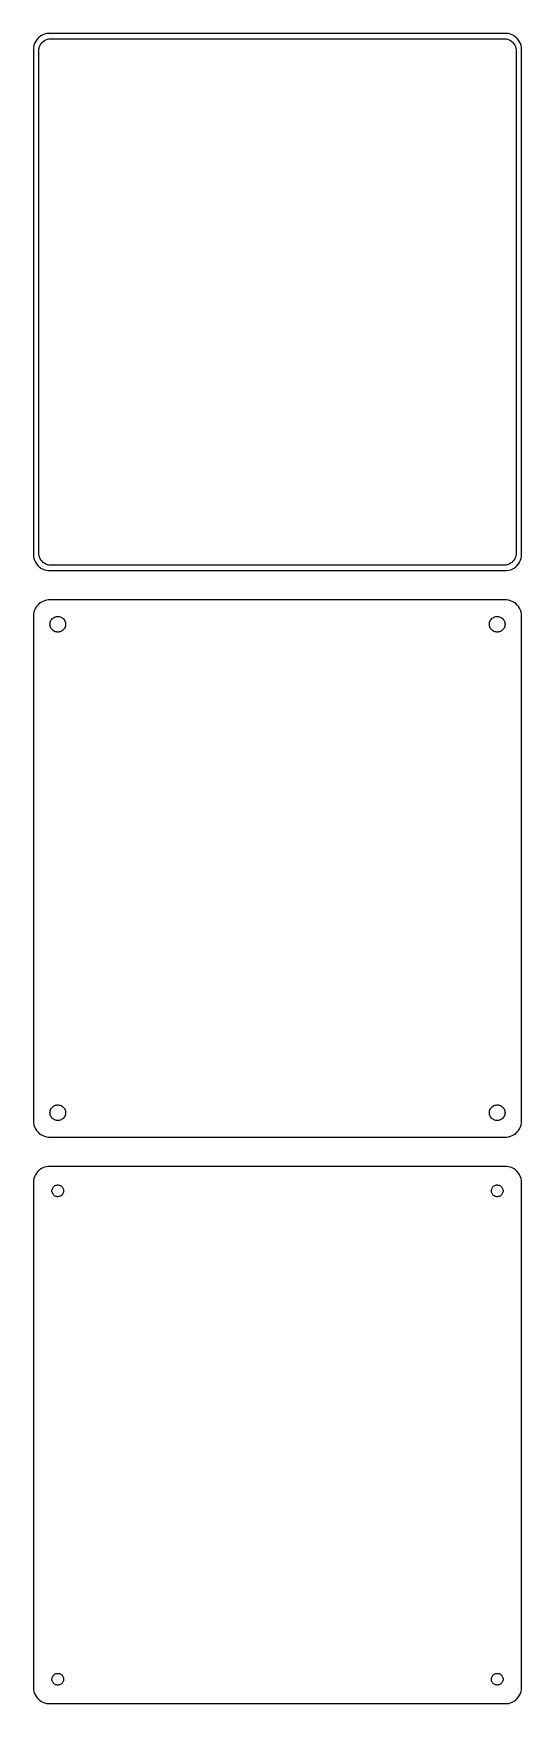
# Model space of a CAD drawing. Header units: metres. Extents: x -75 to 75, y 266 to 778.
import ezdxf

# ---------------------------------------------------------------- set-up
doc = ezdxf.new("R2010")
doc.units = ezdxf.units.M

msp = doc.modelspace()

# ---------------------------------------------------------------- linework, layer by layer
for p, q in [((-74.8429, 774.743), (-74.9606, 774.127)), ((-74.6489, 775.341), (-74.8429, 774.743)), ((-74.3815, 775.909), (-74.6489, 775.341)), ((-74.0451, 776.439), (-74.3815, 775.909)), ((-73.6448, 776.923), (-74.0451, 776.439)), ((-73.1871, 777.353), (-73.6448, 776.923)), ((-72.6791, 777.722), (-73.1871, 777.353)), ((-73.1007, 774.426), (-72.8936, 774.866)), ((-72.8936, 774.866), (-72.633, 775.276)), ((-72.1289, 778.024), (-72.6791, 777.722)), ((-72.633, 775.276), (-72.323, 775.651)), ((-72.323, 775.651), (-71.9685, 775.984)), ((-71.5451, 778.255), (-72.1289, 778.024)), ((-71.9685, 775.984), (-71.5751, 776.27)), ((-71.5751, 776.27), (-71.1489, 776.504)), ((-70.9369, 778.411), (-71.5451, 778.255)), ((-71.1489, 776.504), (-70.6967, 776.683)), ((-70.3139, 778.49), (-70.9369, 778.411)), ((-70.6967, 776.683), (-70.2256, 776.804)), ((70.3139, 778.49), (-70.3139, 778.49)), ((-70.2256, 776.804), (-69.7432, 776.865)), ((-69.7432, 776.865), (69.7432, 776.865)), ((69.7432, 776.865), (70.2256, 776.804)), ((70.2256, 776.804), (70.6967, 776.683)), ((70.9369, 778.411), (70.3139, 778.49)), ((70.6967, 776.683), (71.1489, 776.504)), ((71.5451, 778.255), (70.9369, 778.411)), ((71.1489, 776.504), (71.5751, 776.27)), ((72.1289, 778.024), (71.5451, 778.255)), ((71.5751, 776.27), (71.9685, 775.984)), ((71.9685, 775.984), (72.323, 775.651)), ((72.6791, 777.722), (72.1289, 778.024)), ((72.323, 775.651), (72.633, 775.276)), ((72.633, 775.276), (72.8936, 774.866)), ((73.1871, 777.353), (72.6791, 777.722)), ((72.8936, 774.866), (73.1007, 774.426)), ((73.6448, 776.923), (73.1871, 777.353)), ((74.0451, 776.439), (73.6448, 776.923)), ((74.3815, 775.909), (74.0451, 776.439)), ((74.6489, 775.341), (74.3815, 775.909)), ((74.8429, 774.743), (74.6489, 775.341)), ((74.9606, 774.127), (74.8429, 774.743)), ((-74.9606, 774.127), (-75, 773.5)), ((-75, 773.5), (-75, 618.5)), ((-73.3726, 773), (-73.3421, 773.485)), ((-73.3726, 619), (-73.3726, 773)), ((-73.3421, 773.485), (-73.251, 773.963)), ((-73.251, 773.963), (-73.1007, 774.426)), ((73.1007, 774.426), (73.251, 773.963)), ((73.251, 773.963), (73.3421, 773.485)), ((73.3421, 773.485), (73.3726, 773)), ((73.3726, 773), (73.3726, 619)), ((75, 773.5), (74.9606, 774.127)), ((75, 618.5), (75, 773.5)), ((-75, 618.5), (-74.9606, 617.873)), ((-74.9606, 617.873), (-74.8429, 617.257)), ((-74.8429, 617.257), (-74.6489, 616.659)), ((-74.6489, 616.659), (-74.3815, 616.091)), ((-74.3815, 616.091), (-74.0451, 615.561)), ((-73.3421, 618.515), (-73.3726, 619)), ((-73.251, 618.037), (-73.3421, 618.515)), ((-73.1007, 617.574), (-73.251, 618.037)), ((-72.8936, 617.134), (-73.1007, 617.574)), ((-72.633, 616.724), (-72.8936, 617.134)), ((-72.323, 616.349), (-72.633, 616.724)), ((-71.9685, 616.016), (-72.323, 616.349)), ((-71.5751, 615.73), (-71.9685, 616.016)), ((-71.1489, 615.496), (-71.5751, 615.73)), ((71.5751, 615.73), (71.1489, 615.496)), ((71.9685, 616.016), (71.5751, 615.73)), ((72.323, 616.349), (71.9685, 616.016)), ((72.633, 616.724), (72.323, 616.349)), ((72.8936, 617.134), (72.633, 616.724)), ((73.1007, 617.574), (72.8936, 617.134)), ((73.251, 618.037), (73.1007, 617.574)), ((73.3421, 618.515), (73.251, 618.037)), ((73.3726, 619), (73.3421, 618.515)), ((74.0451, 615.561), (74.3815, 616.091)), ((74.3815, 616.091), (74.6489, 616.659)), ((74.6489, 616.659), (74.8429, 617.257)), ((74.8429, 617.257), (74.9606, 617.873)), ((74.9606, 617.873), (75, 618.5)), ((-74.0451, 615.561), (-73.6448, 615.077)), ((-73.6448, 615.077), (-73.1871, 614.647)), ((-73.1871, 614.647), (-72.6791, 614.278)), ((-72.6791, 614.278), (-72.1289, 613.976)), ((-72.1289, 613.976), (-71.5451, 613.745)), ((-71.5451, 613.745), (-70.9369, 613.589)), ((-70.6967, 615.317), (-71.1489, 615.496)), ((-70.9369, 613.589), (-70.3139, 613.51)), ((-70.2256, 615.196), (-70.6967, 615.317)), ((-70.3139, 613.51), (70.3139, 613.51)), ((-69.7432, 615.135), (-70.2256, 615.196)), ((69.7432, 615.135), (-69.7432, 615.135)), ((70.2256, 615.196), (69.7432, 615.135)), ((70.6967, 615.317), (70.2256, 615.196)), ((70.3139, 613.51), (70.9369, 613.589)), ((71.1489, 615.496), (70.6967, 615.317)), ((70.9369, 613.589), (71.5451, 613.745)), ((71.5451, 613.745), (72.1289, 613.976)), ((72.1289, 613.976), (72.6791, 614.278)), ((72.6791, 614.278), (73.1871, 614.647)), ((73.1871, 614.647), (73.6448, 615.077)), ((73.6448, 615.077), (74.0451, 615.561)), ((-74.8429, 600.743), (-74.9606, 600.127)), ((-74.6489, 601.341), (-74.8429, 600.743)), ((-74.3815, 601.909), (-74.6489, 601.341)), ((-74.0451, 602.439), (-74.3815, 601.909)), ((-73.6448, 602.923), (-74.0451, 602.439)), ((-73.1871, 603.353), (-73.6448, 602.923)), ((-72.6791, 603.722), (-73.1871, 603.353)), ((-72.1289, 604.024), (-72.6791, 603.722)), ((-71.5451, 604.255), (-72.1289, 604.024)), ((-70.9369, 604.411), (-71.5451, 604.255)), ((-70.3139, 604.49), (-70.9369, 604.411)), ((70.3139, 604.49), (-70.3139, 604.49)), ((70.9369, 604.411), (70.3139, 604.49)), ((71.5451, 604.255), (70.9369, 604.411)), ((72.1289, 604.024), (71.5451, 604.255)), ((72.6791, 603.722), (72.1289, 604.024)), ((73.1871, 603.353), (72.6791, 603.722)), ((73.6448, 602.923), (73.1871, 603.353)), ((74.0451, 602.439), (73.6448, 602.923)), ((74.3815, 601.909), (74.0451, 602.439)), ((74.6489, 601.341), (74.3815, 601.909)), ((74.8429, 600.743), (74.6489, 601.341)), ((74.9606, 600.127), (74.8429, 600.743)), ((-74.9606, 600.127), (-75, 599.5)), ((-75, 599.5), (-75, 444.5)), ((-69.9, 597), (-69.8811, 597.301)), ((-69.8811, 596.699), (-69.9, 597)), ((-69.8811, 597.301), (-69.8246, 597.597)), ((-69.8246, 596.403), (-69.8811, 596.699)), ((-69.8246, 597.597), (-69.7315, 597.883)), ((-69.7315, 596.117), (-69.8246, 596.403)), ((-69.7315, 597.883), (-69.6031, 598.156)), ((-69.6031, 595.844), (-69.7315, 596.117)), ((-69.6031, 598.156), (-69.4416, 598.411)), ((-69.4416, 595.589), (-69.6031, 595.844)), ((-69.4416, 598.411), (-69.2495, 598.643)), ((-69.2495, 595.357), (-69.4416, 595.589)), ((-69.2495, 598.643), (-69.0298, 598.849)), ((-69.0298, 595.151), (-69.2495, 595.357)), ((-69.0298, 598.849), (-68.786, 599.026)), ((-68.786, 594.974), (-69.0298, 595.151)), ((-68.786, 599.026), (-68.5219, 599.172)), ((-68.5219, 599.172), (-68.2416, 599.283)), ((-68.2416, 599.283), (-67.9497, 599.357)), ((-67.9497, 599.357), (-67.6507, 599.395)), ((-67.6507, 599.395), (-67.3493, 599.395)), ((-67.3493, 599.395), (-67.0503, 599.357)), ((-67.0503, 599.357), (-66.7584, 599.283)), ((-66.7584, 599.283), (-66.4781, 599.172)), ((-66.4781, 599.172), (-66.214, 599.026)), ((-66.214, 599.026), (-65.9702, 598.849)), ((-65.9702, 595.151), (-66.214, 594.974)), ((-65.9702, 598.849), (-65.7505, 598.643)), ((-65.7505, 595.357), (-65.9702, 595.151)), ((-65.7505, 598.643), (-65.5583, 598.411)), ((-65.5583, 595.589), (-65.7505, 595.357)), ((-65.5583, 598.411), (-65.3969, 598.156)), ((-65.3969, 595.844), (-65.5583, 595.589)), ((-65.3969, 598.156), (-65.2685, 597.883)), ((-65.2685, 596.117), (-65.3969, 595.844)), ((-65.2685, 597.883), (-65.1754, 597.597)), ((-65.1754, 596.403), (-65.2685, 596.117)), ((-65.1754, 597.597), (-65.1189, 597.301)), ((-65.1189, 596.699), (-65.1754, 596.403)), ((-65.1189, 597.301), (-65.1, 597)), ((-65.1, 597), (-65.1189, 596.699)), ((65.1, 597), (65.1189, 597.301)), ((65.1189, 596.699), (65.1, 597)), ((65.1189, 597.301), (65.1754, 597.597)), ((65.1754, 596.403), (65.1189, 596.699)), ((65.1754, 597.597), (65.2685, 597.883)), ((65.2685, 596.117), (65.1754, 596.403)), ((65.2685, 597.883), (65.3969, 598.156)), ((65.3969, 595.844), (65.2685, 596.117)), ((65.3969, 598.156), (65.5583, 598.411)), ((65.5583, 595.589), (65.3969, 595.844)), ((65.5583, 598.411), (65.7505, 598.643)), ((65.7505, 595.357), (65.5583, 595.589)), ((65.7505, 598.643), (65.9702, 598.849)), ((65.9702, 595.151), (65.7505, 595.357)), ((65.9702, 598.849), (66.214, 599.026)), ((66.214, 594.974), (65.9702, 595.151)), ((66.214, 599.026), (66.4781, 599.172)), ((66.4781, 599.172), (66.7584, 599.283)), ((66.7584, 599.283), (67.0503, 599.357)), ((67.0503, 599.357), (67.3493, 599.395)), ((67.3493, 599.395), (67.6507, 599.395)), ((67.6507, 599.395), (67.9497, 599.357)), ((67.9497, 599.357), (68.2416, 599.283)), ((68.2416, 599.283), (68.5219, 599.172)), ((68.5219, 599.172), (68.786, 599.026)), ((68.786, 599.026), (69.0298, 598.849)), ((69.0298, 595.151), (68.786, 594.974)), ((69.0298, 598.849), (69.2495, 598.643)), ((69.2495, 595.357), (69.0298, 595.151)), ((69.2495, 598.643), (69.4416, 598.411)), ((69.4416, 595.589), (69.2495, 595.357)), ((69.4416, 598.411), (69.6031, 598.156)), ((69.6031, 595.844), (69.4416, 595.589)), ((69.6031, 598.156), (69.7315, 597.883)), ((69.7315, 596.117), (69.6031, 595.844)), ((69.7315, 597.883), (69.8246, 597.597)), ((69.8246, 596.403), (69.7315, 596.117)), ((69.8246, 597.597), (69.8811, 597.301)), ((69.8811, 596.699), (69.8246, 596.403)), ((69.8811, 597.301), (69.9, 597)), ((69.9, 597), (69.8811, 596.699)), ((75, 599.5), (74.9606, 600.127)), ((75, 444.5), (75, 599.5)), ((-68.5219, 594.828), (-68.786, 594.974)), ((-68.2416, 594.717), (-68.5219, 594.828)), ((-67.9497, 594.643), (-68.2416, 594.717)), ((-67.6507, 594.605), (-67.9497, 594.643)), ((-67.3493, 594.605), (-67.6507, 594.605)), ((-67.0503, 594.643), (-67.3493, 594.605)), ((-66.7584, 594.717), (-67.0503, 594.643)), ((-66.4781, 594.828), (-66.7584, 594.717)), ((-66.214, 594.974), (-66.4781, 594.828)), ((66.4781, 594.828), (66.214, 594.974)), ((66.7584, 594.717), (66.4781, 594.828)), ((67.0503, 594.643), (66.7584, 594.717)), ((67.3493, 594.605), (67.0503, 594.643)), ((67.6507, 594.605), (67.3493, 594.605)), ((67.9497, 594.643), (67.6507, 594.605)), ((68.2416, 594.717), (67.9497, 594.643)), ((68.5219, 594.828), (68.2416, 594.717)), ((68.786, 594.974), (68.5219, 594.828)), ((-69.9, 447), (-69.8811, 447.301)), ((-69.8811, 446.699), (-69.9, 447)), ((-69.8811, 447.301), (-69.8246, 447.597)), ((-69.8246, 446.403), (-69.8811, 446.699)), ((-69.8246, 447.597), (-69.7315, 447.883)), ((-69.7315, 446.117), (-69.8246, 446.403)), ((-69.7315, 447.883), (-69.6031, 448.156)), ((-69.6031, 448.156), (-69.4416, 448.411)), ((-69.4416, 448.411), (-69.2495, 448.643)), ((-69.2495, 448.643), (-69.0298, 448.849)), ((-69.0298, 448.849), (-68.786, 449.026)), ((-68.786, 449.026), (-68.5219, 449.172)), ((-68.5219, 449.172), (-68.2416, 449.283)), ((-68.2416, 449.283), (-67.9497, 449.357)), ((-67.9497, 449.357), (-67.6507, 449.395)), ((-67.6507, 449.395), (-67.3493, 449.395)), ((-67.3493, 449.395), (-67.0503, 449.357)), ((-67.0503, 449.357), (-66.7584, 449.283)), ((-66.7584, 449.283), (-66.4781, 449.172)), ((-66.4781, 449.172), (-66.214, 449.026)), ((-66.214, 449.026), (-65.9702, 448.849)), ((-65.9702, 448.849), (-65.7505, 448.643)), ((-65.7505, 448.643), (-65.5583, 448.411)), ((-65.5583, 448.411), (-65.3969, 448.156)), ((-65.3969, 448.156), (-65.2685, 447.883)), ((-65.2685, 447.883), (-65.1754, 447.597)), ((-65.1754, 446.403), (-65.2685, 446.117)), ((-65.1754, 447.597), (-65.1189, 447.301)), ((-65.1189, 446.699), (-65.1754, 446.403)), ((-65.1189, 447.301), (-65.1, 447)), ((-65.1, 447), (-65.1189, 446.699)), ((65.1, 447), (65.1189, 447.301)), ((65.1189, 446.699), (65.1, 447)), ((65.1189, 447.301), (65.1754, 447.597)), ((65.1754, 446.403), (65.1189, 446.699)), ((65.1754, 447.597), (65.2685, 447.883)), ((65.2685, 446.117), (65.1754, 446.403)), ((65.2685, 447.883), (65.3969, 448.156)), ((65.3969, 448.156), (65.5583, 448.411)), ((65.5583, 448.411), (65.7505, 448.643)), ((65.7505, 448.643), (65.9702, 448.849)), ((65.9702, 448.849), (66.214, 449.026)), ((66.214, 449.026), (66.4781, 449.172)), ((66.4781, 449.172), (66.7584, 449.283)), ((66.7584, 449.283), (67.0503, 449.357)), ((67.0503, 449.357), (67.3493, 449.395)), ((67.3493, 449.395), (67.6507, 449.395)), ((67.6507, 449.395), (67.9497, 449.357)), ((67.9497, 449.357), (68.2416, 449.283)), ((68.2416, 449.283), (68.5219, 449.172)), ((68.5219, 449.172), (68.786, 449.026)), ((68.786, 449.026), (69.0298, 448.849)), ((69.0298, 448.849), (69.2495, 448.643)), ((69.2495, 448.643), (69.4416, 448.411)), ((69.4416, 448.411), (69.6031, 448.156)), ((69.6031, 448.156), (69.7315, 447.883)), ((69.7315, 447.883), (69.8246, 447.597)), ((69.8246, 446.403), (69.7315, 446.117)), ((69.8246, 447.597), (69.8811, 447.301)), ((69.8811, 446.699), (69.8246, 446.403)), ((69.8811, 447.301), (69.9, 447)), ((69.9, 447), (69.8811, 446.699)), ((-75, 444.5), (-74.9606, 443.873)), ((-74.9606, 443.873), (-74.8429, 443.257)), ((-74.8429, 443.257), (-74.6489, 442.659)), ((-74.6489, 442.659), (-74.3815, 442.091)), ((-74.3815, 442.091), (-74.0451, 441.561)), ((-74.0451, 441.561), (-73.6448, 441.077)), ((-69.6031, 445.844), (-69.7315, 446.117)), ((-69.4416, 445.589), (-69.6031, 445.844)), ((-69.2495, 445.357), (-69.4416, 445.589)), ((-69.0298, 445.151), (-69.2495, 445.357)), ((-68.786, 444.974), (-69.0298, 445.151)), ((-68.5219, 444.828), (-68.786, 444.974)), ((-68.2416, 444.717), (-68.5219, 444.828)), ((-67.9497, 444.643), (-68.2416, 444.717)), ((-67.6507, 444.605), (-67.9497, 444.643)), ((-67.3493, 444.605), (-67.6507, 444.605)), ((-67.0503, 444.643), (-67.3493, 444.605)), ((-66.7584, 444.717), (-67.0503, 444.643)), ((-66.4781, 444.828), (-66.7584, 444.717)), ((-66.214, 444.974), (-66.4781, 444.828)), ((-65.9702, 445.151), (-66.214, 444.974)), ((-65.7505, 445.357), (-65.9702, 445.151)), ((-65.5583, 445.589), (-65.7505, 445.357)), ((-65.3969, 445.844), (-65.5583, 445.589)), ((-65.2685, 446.117), (-65.3969, 445.844)), ((65.3969, 445.844), (65.2685, 446.117)), ((65.5583, 445.589), (65.3969, 445.844)), ((65.7505, 445.357), (65.5583, 445.589)), ((65.9702, 445.151), (65.7505, 445.357)), ((66.214, 444.974), (65.9702, 445.151)), ((66.4781, 444.828), (66.214, 444.974)), ((66.7584, 444.717), (66.4781, 444.828)), ((67.0503, 444.643), (66.7584, 444.717)), ((67.3493, 444.605), (67.0503, 444.643)), ((67.6507, 444.605), (67.3493, 444.605)), ((67.9497, 444.643), (67.6507, 444.605)), ((68.2416, 444.717), (67.9497, 444.643)), ((68.5219, 444.828), (68.2416, 444.717)), ((68.786, 444.974), (68.5219, 444.828)), ((69.0298, 445.151), (68.786, 444.974)), ((69.2495, 445.357), (69.0298, 445.151)), ((69.4416, 445.589), (69.2495, 445.357)), ((69.6031, 445.844), (69.4416, 445.589)), ((69.7315, 446.117), (69.6031, 445.844)), ((73.6448, 441.077), (74.0451, 441.561)), ((74.0451, 441.561), (74.3815, 442.091)), ((74.3815, 442.091), (74.6489, 442.659)), ((74.6489, 442.659), (74.8429, 443.257)), ((74.8429, 443.257), (74.9606, 443.873)), ((74.9606, 443.873), (75, 444.5)), ((-73.6448, 441.077), (-73.1871, 440.647)), ((-73.1871, 440.647), (-72.6791, 440.278)), ((-72.6791, 440.278), (-72.1289, 439.976)), ((-72.1289, 439.976), (-71.5451, 439.745)), ((-71.5451, 439.745), (-70.9369, 439.589)), ((-70.9369, 439.589), (-70.3139, 439.51)), ((-70.3139, 439.51), (70.3139, 439.51)), ((70.3139, 439.51), (70.9369, 439.589)), ((70.9369, 439.589), (71.5451, 439.745)), ((71.5451, 439.745), (72.1289, 439.976)), ((72.1289, 439.976), (72.6791, 440.278)), ((72.6791, 440.278), (73.1871, 440.647)), ((73.1871, 440.647), (73.6448, 441.077)), ((-74.9606, 426.127), (-75, 425.5)), ((-74.8429, 426.743), (-74.9606, 426.127)), ((-74.6489, 427.341), (-74.8429, 426.743)), ((-74.3815, 427.909), (-74.6489, 427.341)), ((-74.0451, 428.439), (-74.3815, 427.909)), ((-73.6448, 428.923), (-74.0451, 428.439)), ((-73.1871, 429.353), (-73.6448, 428.923)), ((-72.6791, 429.722), (-73.1871, 429.353)), ((-72.1289, 430.024), (-72.6791, 429.722)), ((-71.5451, 430.255), (-72.1289, 430.024)), ((-70.9369, 430.411), (-71.5451, 430.255)), ((-70.3139, 430.49), (-70.9369, 430.411)), ((70.3139, 430.49), (-70.3139, 430.49)), ((70.9369, 430.411), (70.3139, 430.49)), ((71.5451, 430.255), (70.9369, 430.411)), ((72.1289, 430.024), (71.5451, 430.255)), ((72.6791, 429.722), (72.1289, 430.024)), ((73.1871, 429.353), (72.6791, 429.722)), ((73.6448, 428.923), (73.1871, 429.353)), ((74.0451, 428.439), (73.6448, 428.923)), ((74.3815, 427.909), (74.0451, 428.439)), ((74.6489, 427.341), (74.3815, 427.909)), ((74.8429, 426.743), (74.6489, 427.341)), ((74.9606, 426.127), (74.8429, 426.743)), ((75, 425.5), (74.9606, 426.127)), ((-75, 425.5), (-75, 270.5)), ((-69.3, 423), (-69.2858, 423.226)), ((-69.2858, 422.774), (-69.3, 423)), ((-69.2858, 423.226), (-69.2434, 423.448)), ((-69.2434, 422.552), (-69.2858, 422.774)), ((-69.2434, 423.448), (-69.1736, 423.663)), ((-69.1736, 422.337), (-69.2434, 422.552)), ((-69.1736, 423.663), (-69.0773, 423.867)), ((-69.0773, 422.133), (-69.1736, 422.337)), ((-69.0773, 423.867), (-68.9562, 424.058)), ((-68.9562, 421.942), (-69.0773, 422.133)), ((-68.9562, 424.058), (-68.8121, 424.232)), ((-68.8121, 421.768), (-68.9562, 421.942)), ((-68.8121, 424.232), (-68.6474, 424.387)), ((-68.6474, 421.613), (-68.8121, 421.768)), ((-68.6474, 424.387), (-68.4645, 424.52)), ((-68.4645, 421.48), (-68.6474, 421.613)), ((-68.4645, 424.52), (-68.2664, 424.629)), ((-68.2664, 421.371), (-68.4645, 421.48)), ((-68.2664, 424.629), (-68.0562, 424.712)), ((-68.0562, 421.288), (-68.2664, 421.371)), ((-68.0562, 424.712), (-67.8373, 424.768)), ((-67.8373, 421.232), (-68.0562, 421.288)), ((-67.8373, 424.768), (-67.613, 424.796)), ((-67.613, 421.204), (-67.8373, 421.232)), ((-67.613, 424.796), (-67.387, 424.796)), ((-67.387, 421.204), (-67.613, 421.204)), ((-67.387, 424.796), (-67.1627, 424.768)), ((-67.1627, 421.232), (-67.387, 421.204)), ((-67.1627, 424.768), (-66.9438, 424.712)), ((-66.9438, 421.288), (-67.1627, 421.232)), ((-66.9438, 424.712), (-66.7336, 424.629)), ((-66.7336, 421.371), (-66.9438, 421.288)), ((-66.7336, 424.629), (-66.5355, 424.52)), ((-66.5355, 421.48), (-66.7336, 421.371)), ((-66.5355, 424.52), (-66.3526, 424.387)), ((-66.3526, 421.613), (-66.5355, 421.48)), ((-66.3526, 424.387), (-66.1879, 424.232)), ((-66.1879, 421.768), (-66.3526, 421.613)), ((-66.1879, 424.232), (-66.0438, 424.058)), ((-66.0438, 421.942), (-66.1879, 421.768)), ((-66.0438, 424.058), (-65.9226, 423.867)), ((-65.9226, 422.133), (-66.0438, 421.942)), ((-65.9226, 423.867), (-65.8264, 423.663)), ((-65.8264, 422.337), (-65.9226, 422.133)), ((-65.8264, 423.663), (-65.7565, 423.448)), ((-65.7565, 422.552), (-65.8264, 422.337)), ((-65.7565, 423.448), (-65.7142, 423.226)), ((-65.7142, 422.774), (-65.7565, 422.552)), ((-65.7142, 423.226), (-65.7, 423)), ((-65.7, 423), (-65.7142, 422.774)), ((65.7, 423), (65.7142, 423.226)), ((65.7142, 422.774), (65.7, 423)), ((65.7142, 423.226), (65.7565, 423.448)), ((65.7565, 422.552), (65.7142, 422.774)), ((65.7565, 423.448), (65.8264, 423.663)), ((65.8264, 422.337), (65.7565, 422.552)), ((65.8264, 423.663), (65.9226, 423.867)), ((65.9226, 422.133), (65.8264, 422.337)), ((65.9226, 423.867), (66.0438, 424.058)), ((66.0438, 421.942), (65.9226, 422.133)), ((66.0438, 424.058), (66.1879, 424.232)), ((66.1879, 421.768), (66.0438, 421.942)), ((66.1879, 424.232), (66.3526, 424.387)), ((66.3526, 421.613), (66.1879, 421.768)), ((66.3526, 424.387), (66.5355, 424.52)), ((66.5355, 421.48), (66.3526, 421.613)), ((66.5355, 424.52), (66.7336, 424.629)), ((66.7336, 421.371), (66.5355, 421.48)), ((66.7336, 424.629), (66.9438, 424.712)), ((66.9438, 421.288), (66.7336, 421.371)), ((66.9438, 424.712), (67.1627, 424.768)), ((67.1627, 421.232), (66.9438, 421.288)), ((67.1627, 424.768), (67.387, 424.796)), ((67.387, 421.204), (67.1627, 421.232)), ((67.387, 424.796), (67.613, 424.796)), ((67.613, 421.204), (67.387, 421.204)), ((67.613, 424.796), (67.8373, 424.768)), ((67.8373, 421.232), (67.613, 421.204)), ((67.8373, 424.768), (68.0562, 424.712)), ((68.0562, 421.288), (67.8373, 421.232)), ((68.0562, 424.712), (68.2664, 424.629)), ((68.2664, 421.371), (68.0562, 421.288)), ((68.2664, 424.629), (68.4645, 424.52)), ((68.4645, 421.48), (68.2664, 421.371)), ((68.4645, 424.52), (68.6474, 424.387)), ((68.6474, 421.613), (68.4645, 421.48)), ((68.6474, 424.387), (68.8121, 424.232)), ((68.8121, 421.768), (68.6474, 421.613)), ((68.8121, 424.232), (68.9562, 424.058)), ((68.9562, 421.942), (68.8121, 421.768)), ((68.9562, 424.058), (69.0773, 423.867)), ((69.0773, 422.133), (68.9562, 421.942)), ((69.0773, 423.867), (69.1736, 423.663)), ((69.1736, 422.337), (69.0773, 422.133)), ((69.1736, 423.663), (69.2434, 423.448)), ((69.2434, 422.552), (69.1736, 422.337)), ((69.2434, 423.448), (69.2858, 423.226)), ((69.2858, 422.774), (69.2434, 422.552)), ((69.2858, 423.226), (69.3, 423)), ((69.3, 423), (69.2858, 422.774)), ((75, 270.5), (75, 425.5)), ((-69.3, 273), (-69.2858, 273.226)), ((-69.2858, 272.774), (-69.3, 273)), ((-69.2858, 273.226), (-69.2434, 273.448)), ((-69.2434, 272.552), (-69.2858, 272.774)), ((-69.2434, 273.448), (-69.1736, 273.663)), ((-69.1736, 272.337), (-69.2434, 272.552)), ((-69.1736, 273.663), (-69.0773, 273.867)), ((-69.0773, 272.133), (-69.1736, 272.337)), ((-69.0773, 273.867), (-68.9562, 274.058)), ((-68.9562, 271.942), (-69.0773, 272.133)), ((-68.9562, 274.058), (-68.8121, 274.232)), ((-68.8121, 271.768), (-68.9562, 271.942)), ((-68.8121, 274.232), (-68.6474, 274.387)), ((-68.6474, 274.387), (-68.4645, 274.52)), ((-68.4645, 274.52), (-68.2664, 274.629)), ((-68.2664, 274.629), (-68.0562, 274.712)), ((-68.0562, 274.712), (-67.8373, 274.768)), ((-67.8373, 274.768), (-67.613, 274.796)), ((-67.613, 274.796), (-67.387, 274.796)), ((-67.387, 274.796), (-67.1627, 274.768)), ((-67.1627, 274.768), (-66.9438, 274.712)), ((-66.9438, 274.712), (-66.7336, 274.629)), ((-66.7336, 274.629), (-66.5355, 274.52)), ((-66.5355, 274.52), (-66.3526, 274.387)), ((-66.3526, 274.387), (-66.1879, 274.232)), ((-66.1879, 274.232), (-66.0438, 274.058)), ((-66.0438, 271.942), (-66.1879, 271.768)), ((-66.0438, 274.058), (-65.9226, 273.867)), ((-65.9226, 272.133), (-66.0438, 271.942)), ((-65.9226, 273.867), (-65.8264, 273.663)), ((-65.8264, 272.337), (-65.9226, 272.133)), ((-65.8264, 273.663), (-65.7565, 273.448)), ((-65.7565, 272.552), (-65.8264, 272.337)), ((-65.7565, 273.448), (-65.7142, 273.226)), ((-65.7142, 272.774), (-65.7565, 272.552)), ((-65.7142, 273.226), (-65.7, 273)), ((-65.7, 273), (-65.7142, 272.774)), ((65.7, 273), (65.7142, 273.226)), ((65.7142, 272.774), (65.7, 273)), ((65.7142, 273.226), (65.7565, 273.448)), ((65.7565, 272.552), (65.7142, 272.774)), ((65.7565, 273.448), (65.8264, 273.663)), ((65.8264, 272.337), (65.7565, 272.552)), ((65.8264, 273.663), (65.9226, 273.867)), ((65.9226, 272.133), (65.8264, 272.337)), ((65.9226, 273.867), (66.0438, 274.058)), ((66.0438, 271.942), (65.9226, 272.133)), ((66.0438, 274.058), (66.1879, 274.232)), ((66.1879, 271.768), (66.0438, 271.942)), ((66.1879, 274.232), (66.3526, 274.387)), ((66.3526, 274.387), (66.5355, 274.52)), ((66.5355, 274.52), (66.7336, 274.629)), ((66.7336, 274.629), (66.9438, 274.712)), ((66.9438, 274.712), (67.1627, 274.768)), ((67.1627, 274.768), (67.387, 274.796)), ((67.387, 274.796), (67.613, 274.796)), ((67.613, 274.796), (67.8373, 274.768)), ((67.8373, 274.768), (68.0562, 274.712)), ((68.0562, 274.712), (68.2664, 274.629)), ((68.2664, 274.629), (68.4645, 274.52)), ((68.4645, 274.52), (68.6474, 274.387)), ((68.6474, 274.387), (68.8121, 274.232)), ((68.8121, 274.232), (68.9562, 274.058)), ((68.9562, 271.942), (68.8121, 271.768)), ((68.9562, 274.058), (69.0773, 273.867)), ((69.0773, 272.133), (68.9562, 271.942)), ((69.0773, 273.867), (69.1736, 273.663)), ((69.1736, 272.337), (69.0773, 272.133)), ((69.1736, 273.663), (69.2434, 273.448)), ((69.2434, 272.552), (69.1736, 272.337)), ((69.2434, 273.448), (69.2858, 273.226)), ((69.2858, 272.774), (69.2434, 272.552)), ((69.2858, 273.226), (69.3, 273)), ((69.3, 273), (69.2858, 272.774)), ((-75, 270.5), (-74.9606, 269.873)), ((-74.9606, 269.873), (-74.8429, 269.257)), ((-74.8429, 269.257), (-74.6489, 268.659)), ((-74.6489, 268.659), (-74.3815, 268.091)), ((-74.3815, 268.091), (-74.0451, 267.561)), ((-74.0451, 267.561), (-73.6448, 267.077)), ((-73.6448, 267.077), (-73.1871, 266.647)), ((-68.6474, 271.613), (-68.8121, 271.768)), ((-68.4645, 271.48), (-68.6474, 271.613)), ((-68.2664, 271.371), (-68.4645, 271.48)), ((-68.0562, 271.288), (-68.2664, 271.371)), ((-67.8373, 271.232), (-68.0562, 271.288)), ((-67.613, 271.204), (-67.8373, 271.232)), ((-67.387, 271.204), (-67.613, 271.204)), ((-67.1627, 271.232), (-67.387, 271.204)), ((-66.9438, 271.288), (-67.1627, 271.232)), ((-66.7336, 271.371), (-66.9438, 271.288)), ((-66.5355, 271.48), (-66.7336, 271.371)), ((-66.3526, 271.613), (-66.5355, 271.48)), ((-66.1879, 271.768), (-66.3526, 271.613)), ((66.3526, 271.613), (66.1879, 271.768)), ((66.5355, 271.48), (66.3526, 271.613)), ((66.7336, 271.371), (66.5355, 271.48)), ((66.9438, 271.288), (66.7336, 271.371)), ((67.1627, 271.232), (66.9438, 271.288)), ((67.387, 271.204), (67.1627, 271.232)), ((67.613, 271.204), (67.387, 271.204)), ((67.8373, 271.232), (67.613, 271.204)), ((68.0562, 271.288), (67.8373, 271.232)), ((68.2664, 271.371), (68.0562, 271.288)), ((68.4645, 271.48), (68.2664, 271.371)), ((68.6474, 271.613), (68.4645, 271.48)), ((68.8121, 271.768), (68.6474, 271.613)), ((73.1871, 266.647), (73.6448, 267.077)), ((73.6448, 267.077), (74.0451, 267.561)), ((74.0451, 267.561), (74.3815, 268.091)), ((74.3815, 268.091), (74.6489, 268.659)), ((74.6489, 268.659), (74.8429, 269.257)), ((74.8429, 269.257), (74.9606, 269.873)), ((74.9606, 269.873), (75, 270.5)), ((-73.1871, 266.647), (-72.6791, 266.278)), ((-72.6791, 266.278), (-72.1289, 265.976)), ((-72.1289, 265.976), (-71.5451, 265.745)), ((-71.5451, 265.745), (-70.9369, 265.589)), ((-70.9369, 265.589), (-70.3139, 265.51)), ((-70.3139, 265.51), (70.3139, 265.51)), ((70.3139, 265.51), (70.9369, 265.589)), ((70.9369, 265.589), (71.5451, 265.745)), ((71.5451, 265.745), (72.1289, 265.976)), ((72.1289, 265.976), (72.6791, 266.278)), ((72.6791, 266.278), (73.1871, 266.647))]:
    msp.add_line(p, q)

doc.saveas('drawing.dxf')
